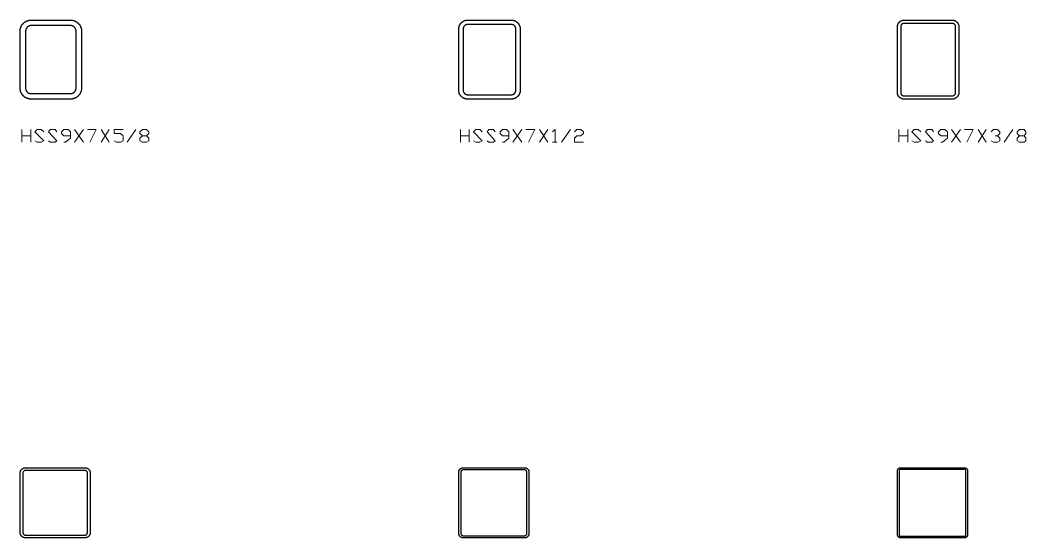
# Model space of a CAD drawing. Header units: inches. Extents: x 0 to 975, y -1305 to 34.
# Drawn here: x 0 to 114.6, y -800 to -741 of the extents above; entities that cross this region are included whole.
import ezdxf

# ---------------------------------------------------------------- set-up
doc = ezdxf.new("R2010")
doc.units = ezdxf.units.IN
doc.header["$MEASUREMENT"] = 0
doc.layers.add('AISC_STEEL', color=7, linetype='Continuous')

msp = doc.modelspace()

# ---------------------------------------------------------------- linework, layer by layer
at = {"color": 3, "lineweight": 0}
for p, q in [((0.2, -754.92), (0.2, -753.45)), ((0.2, -754.18), (1.22, -754.18)), ((1.22, -753.45), (1.22, -754.92)), ((6.19, -753.45), (7.21, -754.92)), ((6.19, -754.92), (7.21, -753.45)), ((9.24, -753.45), (10.16, -754.92)), ((9.24, -754.92), (10.16, -753.45)), ((12.19, -754.92), (13.2, -753.45)), ((50.18, -754.92), (50.18, -753.45)), ((50.18, -754.18), (51.2, -754.18)), ((51.2, -753.45), (51.2, -754.92)), ((56.18, -753.45), (57.19, -754.92)), ((56.18, -754.92), (57.19, -753.45)), ((59.22, -753.45), (60.14, -754.92)), ((59.22, -754.92), (60.14, -753.45)), ((61.71, -754.92), (62.72, -753.45)), ((100.16, -754.92), (100.16, -753.45)), ((100.16, -754.18), (101.18, -754.18)), ((101.18, -753.45), (101.18, -754.92)), ((106.16, -753.45), (107.17, -754.92)), ((106.16, -754.92), (107.17, -753.45)), ((109.2, -753.45), (110.12, -754.92)), ((109.2, -754.92), (110.12, -753.45)), ((112.15, -754.92), (113.17, -753.45)), ((60.69, -754.92), (61.16, -754.92))]:
    msp.add_line(p, q, dxfattribs=at)
for points in [[(1.68, -754.74), (1.95, -754.92), (2.41, -754.92), (2.69, -754.74), (1.68, -753.72), (1.95, -753.45), (2.41, -753.45), (2.69, -753.72)], [(3.24, -754.74), (3.43, -754.92), (3.98, -754.92), (4.17, -754.74), (3.24, -753.72), (3.43, -753.45), (3.98, -753.45), (4.17, -753.72)], [(5, -754.92), (5.18, -754.92), (5.73, -754.46), (5.73, -753.72), (5.46, -753.45), (5, -753.45), (4.72, -753.72), (4.72, -753.91), (5, -754.18), (5.73, -754.18)], [(7.67, -753.45), (8.68, -753.45), (7.95, -754.92)], [(10.71, -754.74), (10.99, -754.92), (11.45, -754.92), (11.73, -754.74), (11.73, -754.18), (11.45, -753.91), (10.71, -753.91), (10.71, -753.45), (11.73, -753.45)], [(14.4, -754.18), (14.68, -754.46), (14.68, -754.74), (14.4, -754.92), (13.94, -754.92), (13.66, -754.74), (13.66, -754.46), (13.94, -754.18), (14.4, -754.18), (14.68, -753.91), (14.68, -753.72), (14.4, -753.45), (13.94, -753.45), (13.66, -753.72), (13.66, -753.91), (13.94, -754.18)], [(51.66, -754.74), (51.93, -754.92), (52.4, -754.92), (52.67, -754.74), (51.66, -753.72), (51.93, -753.45), (52.4, -753.45), (52.67, -753.72)], [(53.23, -754.74), (53.41, -754.92), (53.96, -754.92), (54.15, -754.74), (53.23, -753.72), (53.41, -753.45), (53.96, -753.45), (54.15, -753.72)], [(54.98, -754.92), (55.16, -754.92), (55.72, -754.46), (55.72, -753.72), (55.44, -753.45), (54.98, -753.45), (54.7, -753.72), (54.7, -753.91), (54.98, -754.18), (55.72, -754.18)], [(57.65, -753.45), (58.67, -753.45), (57.93, -754.92)], [(60.69, -753.72), (60.97, -753.45), (60.97, -754.92)], [(63.18, -753.72), (63.46, -753.45), (63.92, -753.45), (64.2, -753.72), (64.2, -753.91), (63.92, -754.18), (63.46, -754.18), (63.18, -754.46), (63.18, -754.92), (64.2, -754.92)], [(101.64, -754.74), (101.92, -754.92), (102.38, -754.92), (102.65, -754.74), (101.64, -753.72), (101.92, -753.45), (102.38, -753.45), (102.65, -753.72)], [(103.21, -754.74), (103.39, -754.92), (103.94, -754.92), (104.13, -754.74), (103.21, -753.72), (103.39, -753.45), (103.94, -753.45), (104.13, -753.72)], [(104.96, -754.92), (105.14, -754.92), (105.7, -754.46), (105.7, -753.72), (105.42, -753.45), (104.96, -753.45), (104.68, -753.72), (104.68, -753.91), (104.96, -754.18), (105.7, -754.18)], [(107.63, -753.45), (108.65, -753.45), (107.91, -754.92)], [(110.68, -753.72), (110.95, -753.45), (111.41, -753.45), (111.69, -753.72), (111.69, -753.91), (111.41, -754.18), (111.14, -754.18)], [(111.41, -754.18), (111.69, -754.46), (111.69, -754.74), (111.41, -754.92), (110.95, -754.92), (110.68, -754.74)], [(114.46, -754.18), (114.64, -754.46), (114.64, -754.74), (114.46, -754.92), (113.9, -754.92), (113.63, -754.74), (113.63, -754.46), (113.9, -754.18), (114.46, -754.18), (114.64, -753.91), (114.64, -753.72), (114.46, -753.45), (113.9, -753.45), (113.63, -753.72), (113.63, -753.91), (113.9, -754.18)]]:
    msp.add_lwpolyline(points, dxfattribs=at)
at = {"layer": 'AISC_STEEL'}
for points in [[(5.75, -741), (5.78, -741), (5.81, -741), (5.84, -741), (5.87, -741.01), (5.9, -741.01), (5.93, -741.01), (5.96, -741.02), (5.99, -741.02), (6.02, -741.03), (6.04, -741.04), (6.07, -741.04), (6.1, -741.05), (6.13, -741.06), (6.16, -741.07), (6.19, -741.08), (6.21, -741.09), (6.24, -741.1), (6.27, -741.11), (6.3, -741.13), (6.32, -741.14), (6.35, -741.15), (6.38, -741.17), (6.4, -741.18), (6.43, -741.2), (6.45, -741.21), (6.48, -741.23), (6.5, -741.25), (6.52, -741.27), (6.55, -741.29), (6.57, -741.31), (6.59, -741.33), (6.61, -741.35), (6.63, -741.37), (6.65, -741.39), (6.67, -741.41), (6.69, -741.43), (6.71, -741.45), (6.73, -741.48), (6.75, -741.5), (6.77, -741.52), (6.79, -741.55), (6.8, -741.57), (6.82, -741.6), (6.83, -741.62), (6.85, -741.65), (6.86, -741.68), (6.87, -741.7), (6.89, -741.73), (6.9, -741.76), (6.91, -741.79), (6.92, -741.81), (6.93, -741.84), (6.94, -741.87), (6.95, -741.9), (6.96, -741.93), (6.96, -741.96), (6.97, -741.98), (6.98, -742.01), (6.98, -742.04), (6.99, -742.07), (6.99, -742.1), (6.99, -742.13), (7, -742.16), (7, -742.19), (7, -742.22), (7, -742.25), (7, -748.75), (7, -748.78), (7, -748.81), (7, -748.84), (6.99, -748.87), (6.99, -748.9), (6.99, -748.93), (6.98, -748.96), (6.98, -748.99), (6.97, -749.02), (6.96, -749.04), (6.96, -749.07), (6.95, -749.1), (6.94, -749.13), (6.93, -749.16), (6.92, -749.19), (6.91, -749.21), (6.9, -749.24), (6.89, -749.27), (6.87, -749.3), (6.86, -749.32), (6.85, -749.35), (6.83, -749.38), (6.82, -749.4), (6.8, -749.43), (6.79, -749.45), (6.77, -749.48), (6.75, -749.5), (6.73, -749.52), (6.71, -749.55), (6.69, -749.57), (6.67, -749.59), (6.65, -749.61), (6.63, -749.63), (6.61, -749.65), (6.59, -749.67), (6.57, -749.69), (6.55, -749.71), (6.52, -749.73), (6.5, -749.75), (6.48, -749.77), (6.45, -749.79), (6.43, -749.8), (6.4, -749.82), (6.38, -749.83), (6.35, -749.85), (6.32, -749.86), (6.3, -749.87), (6.27, -749.89), (6.24, -749.9), (6.21, -749.91), (6.19, -749.92), (6.16, -749.93), (6.13, -749.94), (6.1, -749.95), (6.07, -749.96), (6.04, -749.96), (6.02, -749.97), (5.99, -749.98), (5.96, -749.98), (5.93, -749.99), (5.9, -749.99), (5.87, -749.99), (5.84, -750), (5.81, -750), (5.78, -750), (5.75, -750), (1.25, -750), (1.22, -750), (1.19, -750), (1.16, -750), (1.13, -749.99), (1.1, -749.99), (1.07, -749.99), (1.04, -749.98), (1.01, -749.98), (0.98, -749.97), (0.96, -749.96), (0.93, -749.96), (0.9, -749.95), (0.87, -749.94), (0.84, -749.93), (0.81, -749.92), (0.79, -749.91), (0.76, -749.9), (0.73, -749.89), (0.7, -749.87), (0.68, -749.86), (0.65, -749.85), (0.62, -749.83), (0.6, -749.82), (0.57, -749.8), (0.55, -749.79), (0.52, -749.77), (0.5, -749.75), (0.48, -749.73), (0.45, -749.71), (0.43, -749.69), (0.41, -749.67), (0.39, -749.65), (0.37, -749.63), (0.35, -749.61), (0.33, -749.59), (0.31, -749.57), (0.29, -749.55), (0.27, -749.52), (0.25, -749.5), (0.23, -749.48), (0.21, -749.45), (0.2, -749.43), (0.18, -749.4), (0.17, -749.38), (0.15, -749.35), (0.14, -749.32), (0.13, -749.3), (0.11, -749.27), (0.1, -749.24), (0.09, -749.21), (0.08, -749.19), (0.07, -749.16), (0.06, -749.13), (0.05, -749.1), (0.04, -749.07), (0.04, -749.04), (0.03, -749.02), (0.02, -748.99), (0.02, -748.96), (0.01, -748.93), (0.01, -748.9), (0.01, -748.87), (0, -748.84), (0, -748.81), (0, -748.78), (0, -748.75), (0, -742.25), (0, -742.22), (0, -742.19), (0, -742.16), (0.01, -742.13), (0.01, -742.1), (0.01, -742.07), (0.02, -742.04), (0.02, -742.01), (0.03, -741.98), (0.04, -741.96), (0.04, -741.93), (0.05, -741.9), (0.06, -741.87), (0.07, -741.84), (0.08, -741.81), (0.09, -741.79), (0.1, -741.76), (0.11, -741.73), (0.13, -741.7), (0.14, -741.68), (0.15, -741.65), (0.17, -741.62), (0.18, -741.6), (0.2, -741.57), (0.21, -741.55), (0.23, -741.52), (0.25, -741.5), (0.27, -741.48), (0.29, -741.45), (0.31, -741.43), (0.33, -741.41), (0.35, -741.39), (0.37, -741.37), (0.39, -741.35), (0.41, -741.33), (0.43, -741.31), (0.45, -741.29), (0.48, -741.27), (0.5, -741.25), (0.52, -741.23), (0.55, -741.21), (0.57, -741.2), (0.6, -741.18), (0.62, -741.17), (0.65, -741.15), (0.68, -741.14), (0.7, -741.13), (0.73, -741.11), (0.76, -741.1), (0.79, -741.09), (0.81, -741.08), (0.84, -741.07), (0.87, -741.06), (0.9, -741.05), (0.93, -741.04), (0.96, -741.04), (0.98, -741.03), (1.01, -741.02), (1.04, -741.02), (1.07, -741.01), (1.1, -741.01), (1.13, -741.01), (1.16, -741), (1.19, -741), (1.22, -741), (1.25, -741)], [(1.25, -741.62), (1.22, -741.63), (1.19, -741.63), (1.16, -741.63), (1.13, -741.64), (1.1, -741.64), (1.07, -741.65), (1.05, -741.66), (1.02, -741.67), (0.99, -741.68), (0.96, -741.69), (0.94, -741.71), (0.91, -741.72), (0.89, -741.74), (0.86, -741.76), (0.84, -741.78), (0.82, -741.8), (0.8, -741.82), (0.78, -741.84), (0.76, -741.86), (0.74, -741.89), (0.72, -741.91), (0.71, -741.94), (0.69, -741.96), (0.68, -741.99), (0.67, -742.02), (0.66, -742.05), (0.65, -742.07), (0.64, -742.1), (0.64, -742.13), (0.63, -742.16), (0.63, -742.19), (0.63, -742.22), (0.62, -742.25), (0.62, -748.75), (0.63, -748.78), (0.63, -748.81), (0.63, -748.84), (0.64, -748.87), (0.64, -748.9), (0.65, -748.93), (0.66, -748.95), (0.67, -748.98), (0.68, -749.01), (0.69, -749.04), (0.71, -749.06), (0.72, -749.09), (0.74, -749.11), (0.76, -749.14), (0.78, -749.16), (0.8, -749.18), (0.82, -749.2), (0.84, -749.22), (0.86, -749.24), (0.89, -749.26), (0.91, -749.28), (0.94, -749.29), (0.96, -749.31), (0.99, -749.32), (1.02, -749.33), (1.05, -749.34), (1.07, -749.35), (1.1, -749.36), (1.13, -749.36), (1.16, -749.37), (1.19, -749.37), (1.22, -749.37), (1.25, -749.38), (5.75, -749.38), (5.78, -749.37), (5.81, -749.37), (5.84, -749.37), (5.87, -749.36), (5.9, -749.36), (5.93, -749.35), (5.95, -749.34), (5.98, -749.33), (6.01, -749.32), (6.04, -749.31), (6.06, -749.29), (6.09, -749.28), (6.11, -749.26), (6.14, -749.24), (6.16, -749.22), (6.18, -749.2), (6.2, -749.18), (6.22, -749.16), (6.24, -749.14), (6.26, -749.11), (6.28, -749.09), (6.29, -749.06), (6.31, -749.04), (6.32, -749.01), (6.33, -748.98), (6.34, -748.95), (6.35, -748.93), (6.36, -748.9), (6.36, -748.87), (6.37, -748.84), (6.37, -748.81), (6.37, -748.78), (6.38, -748.75), (6.38, -742.25), (6.37, -742.22), (6.37, -742.19), (6.37, -742.16), (6.36, -742.13), (6.36, -742.1), (6.35, -742.07), (6.34, -742.05), (6.33, -742.02), (6.32, -741.99), (6.31, -741.96), (6.29, -741.94), (6.28, -741.91), (6.26, -741.89), (6.24, -741.86), (6.22, -741.84), (6.2, -741.82), (6.18, -741.8), (6.16, -741.78), (6.14, -741.76), (6.11, -741.74), (6.09, -741.72), (6.06, -741.71), (6.04, -741.69), (6.01, -741.68), (5.98, -741.67), (5.95, -741.66), (5.93, -741.65), (5.9, -741.64), (5.87, -741.64), (5.84, -741.63), (5.81, -741.63), (5.78, -741.63), (5.75, -741.62)], [(56, -741), (56.03, -741), (56.06, -741), (56.09, -741), (56.12, -741.01), (56.15, -741.01), (56.18, -741.02), (56.21, -741.02), (56.23, -741.03), (56.26, -741.04), (56.29, -741.04), (56.32, -741.05), (56.35, -741.06), (56.38, -741.07), (56.4, -741.08), (56.43, -741.1), (56.46, -741.11), (56.48, -741.12), (56.51, -741.14), (56.53, -741.15), (56.56, -741.17), (56.58, -741.19), (56.61, -741.21), (56.63, -741.22), (56.65, -741.24), (56.67, -741.26), (56.7, -741.28), (56.72, -741.3), (56.74, -741.33), (56.76, -741.35), (56.78, -741.37), (56.79, -741.39), (56.81, -741.42), (56.83, -741.44), (56.85, -741.47), (56.86, -741.49), (56.88, -741.52), (56.89, -741.54), (56.9, -741.57), (56.92, -741.6), (56.93, -741.62), (56.94, -741.65), (56.95, -741.68), (56.96, -741.71), (56.96, -741.74), (56.97, -741.77), (56.98, -741.79), (56.98, -741.82), (56.99, -741.85), (56.99, -741.88), (57, -741.91), (57, -741.94), (57, -741.97), (57, -742), (57, -749), (57, -749.03), (57, -749.06), (57, -749.09), (56.99, -749.12), (56.99, -749.15), (56.98, -749.18), (56.98, -749.21), (56.97, -749.23), (56.96, -749.26), (56.96, -749.29), (56.95, -749.32), (56.94, -749.35), (56.93, -749.38), (56.92, -749.4), (56.9, -749.43), (56.89, -749.46), (56.88, -749.48), (56.86, -749.51), (56.85, -749.53), (56.83, -749.56), (56.81, -749.58), (56.79, -749.61), (56.78, -749.63), (56.76, -749.65), (56.74, -749.67), (56.72, -749.7), (56.7, -749.72), (56.67, -749.74), (56.65, -749.76), (56.63, -749.78), (56.61, -749.79), (56.58, -749.81), (56.56, -749.83), (56.53, -749.85), (56.51, -749.86), (56.48, -749.88), (56.46, -749.89), (56.43, -749.9), (56.4, -749.92), (56.38, -749.93), (56.35, -749.94), (56.32, -749.95), (56.29, -749.96), (56.26, -749.96), (56.23, -749.97), (56.21, -749.98), (56.18, -749.98), (56.15, -749.99), (56.12, -749.99), (56.09, -750), (56.06, -750), (56.03, -750), (56, -750), (51, -750), (50.97, -750), (50.94, -750), (50.91, -750), (50.88, -749.99), (50.85, -749.99), (50.82, -749.98), (50.79, -749.98), (50.77, -749.97), (50.74, -749.96), (50.71, -749.96), (50.68, -749.95), (50.65, -749.94), (50.62, -749.93), (50.6, -749.92), (50.57, -749.9), (50.54, -749.89), (50.52, -749.88), (50.49, -749.86), (50.47, -749.85), (50.44, -749.83), (50.42, -749.81), (50.39, -749.79), (50.37, -749.78), (50.35, -749.76), (50.33, -749.74), (50.3, -749.72), (50.28, -749.7), (50.26, -749.67), (50.24, -749.65), (50.22, -749.63), (50.21, -749.61), (50.19, -749.58), (50.17, -749.56), (50.15, -749.53), (50.14, -749.51), (50.12, -749.48), (50.11, -749.46), (50.1, -749.43), (50.08, -749.4), (50.07, -749.38), (50.06, -749.35), (50.05, -749.32), (50.04, -749.29), (50.04, -749.26), (50.03, -749.23), (50.02, -749.21), (50.02, -749.18), (50.01, -749.15), (50.01, -749.12), (50, -749.09), (50, -749.06), (50, -749.03), (50, -749), (50, -742), (50, -741.97), (50, -741.94), (50, -741.91), (50.01, -741.88), (50.01, -741.85), (50.02, -741.82), (50.02, -741.79), (50.03, -741.77), (50.04, -741.74), (50.04, -741.71), (50.05, -741.68), (50.06, -741.65), (50.07, -741.62), (50.08, -741.6), (50.1, -741.57), (50.11, -741.54), (50.12, -741.52), (50.14, -741.49), (50.15, -741.47), (50.17, -741.44), (50.19, -741.42), (50.21, -741.39), (50.22, -741.37), (50.24, -741.35), (50.26, -741.33), (50.28, -741.3), (50.3, -741.28), (50.33, -741.26), (50.35, -741.24), (50.37, -741.22), (50.39, -741.21), (50.42, -741.19), (50.44, -741.17), (50.47, -741.15), (50.49, -741.14), (50.52, -741.12), (50.54, -741.11), (50.57, -741.1), (50.6, -741.08), (50.62, -741.07), (50.65, -741.06), (50.68, -741.05), (50.71, -741.04), (50.74, -741.04), (50.77, -741.03), (50.79, -741.02), (50.82, -741.02), (50.85, -741.01), (50.88, -741.01), (50.91, -741), (50.94, -741), (50.97, -741), (51, -741)], [(51, -741.5), (50.97, -741.5), (50.94, -741.5), (50.91, -741.51), (50.88, -741.51), (50.86, -741.52), (50.83, -741.53), (50.8, -741.54), (50.78, -741.55), (50.75, -741.57), (50.73, -741.58), (50.7, -741.6), (50.68, -741.62), (50.66, -741.64), (50.64, -741.66), (50.62, -741.68), (50.6, -741.7), (50.58, -741.73), (50.57, -741.75), (50.55, -741.78), (50.54, -741.8), (50.53, -741.83), (50.52, -741.86), (50.51, -741.88), (50.51, -741.91), (50.5, -741.94), (50.5, -741.97), (50.5, -742), (50.5, -749), (50.5, -749.03), (50.5, -749.06), (50.51, -749.09), (50.51, -749.12), (50.52, -749.14), (50.53, -749.17), (50.54, -749.2), (50.55, -749.22), (50.57, -749.25), (50.58, -749.27), (50.6, -749.3), (50.62, -749.32), (50.64, -749.34), (50.66, -749.36), (50.68, -749.38), (50.7, -749.4), (50.73, -749.42), (50.75, -749.43), (50.78, -749.45), (50.8, -749.46), (50.83, -749.47), (50.86, -749.48), (50.88, -749.49), (50.91, -749.49), (50.94, -749.5), (50.97, -749.5), (51, -749.5), (56, -749.5), (56.03, -749.5), (56.06, -749.5), (56.09, -749.49), (56.12, -749.49), (56.14, -749.48), (56.17, -749.47), (56.2, -749.46), (56.22, -749.45), (56.25, -749.43), (56.27, -749.42), (56.3, -749.4), (56.32, -749.38), (56.34, -749.36), (56.36, -749.34), (56.38, -749.32), (56.4, -749.3), (56.42, -749.27), (56.43, -749.25), (56.45, -749.22), (56.46, -749.2), (56.47, -749.17), (56.48, -749.14), (56.49, -749.12), (56.49, -749.09), (56.5, -749.06), (56.5, -749.03), (56.5, -749), (56.5, -742), (56.5, -741.97), (56.5, -741.94), (56.49, -741.91), (56.49, -741.88), (56.48, -741.86), (56.47, -741.83), (56.46, -741.8), (56.45, -741.78), (56.43, -741.75), (56.42, -741.73), (56.4, -741.7), (56.38, -741.68), (56.36, -741.66), (56.34, -741.64), (56.32, -741.62), (56.3, -741.6), (56.27, -741.58), (56.25, -741.57), (56.22, -741.55), (56.2, -741.54), (56.17, -741.53), (56.14, -741.52), (56.12, -741.51), (56.09, -741.51), (56.06, -741.5), (56.03, -741.5), (56, -741.5)], [(106.25, -741), (106.28, -741), (106.31, -741), (106.34, -741.01), (106.37, -741.01), (106.4, -741.01), (106.43, -741.02), (106.45, -741.03), (106.48, -741.04), (106.51, -741.05), (106.54, -741.06), (106.56, -741.07), (106.59, -741.08), (106.62, -741.1), (106.64, -741.11), (106.67, -741.13), (106.69, -741.14), (106.71, -741.16), (106.74, -741.18), (106.76, -741.2), (106.78, -741.22), (106.8, -741.24), (106.82, -741.26), (106.84, -741.29), (106.86, -741.31), (106.87, -741.33), (106.89, -741.36), (106.9, -741.38), (106.92, -741.41), (106.93, -741.44), (106.94, -741.46), (106.95, -741.49), (106.96, -741.52), (106.97, -741.55), (106.98, -741.57), (106.99, -741.6), (106.99, -741.63), (106.99, -741.66), (107, -741.69), (107, -741.72), (107, -741.75), (107, -749.25), (107, -749.28), (107, -749.31), (106.99, -749.34), (106.99, -749.37), (106.99, -749.4), (106.98, -749.43), (106.97, -749.45), (106.96, -749.48), (106.95, -749.51), (106.94, -749.54), (106.93, -749.56), (106.92, -749.59), (106.9, -749.62), (106.89, -749.64), (106.87, -749.67), (106.86, -749.69), (106.84, -749.71), (106.82, -749.74), (106.8, -749.76), (106.78, -749.78), (106.76, -749.8), (106.74, -749.82), (106.71, -749.84), (106.69, -749.86), (106.67, -749.87), (106.64, -749.89), (106.62, -749.9), (106.59, -749.92), (106.56, -749.93), (106.54, -749.94), (106.51, -749.95), (106.48, -749.96), (106.45, -749.97), (106.43, -749.98), (106.4, -749.99), (106.37, -749.99), (106.34, -749.99), (106.31, -750), (106.28, -750), (106.25, -750), (100.75, -750), (100.72, -750), (100.69, -750), (100.66, -749.99), (100.63, -749.99), (100.6, -749.99), (100.57, -749.98), (100.55, -749.97), (100.52, -749.96), (100.49, -749.95), (100.46, -749.94), (100.44, -749.93), (100.41, -749.92), (100.38, -749.9), (100.36, -749.89), (100.33, -749.87), (100.31, -749.86), (100.29, -749.84), (100.26, -749.82), (100.24, -749.8), (100.22, -749.78), (100.2, -749.76), (100.18, -749.74), (100.16, -749.71), (100.14, -749.69), (100.13, -749.67), (100.11, -749.64), (100.1, -749.62), (100.08, -749.59), (100.07, -749.56), (100.06, -749.54), (100.05, -749.51), (100.04, -749.48), (100.03, -749.45), (100.02, -749.43), (100.01, -749.4), (100.01, -749.37), (100.01, -749.34), (100, -749.31), (100, -749.28), (100, -749.25), (100, -741.75), (100, -741.72), (100, -741.69), (100.01, -741.66), (100.01, -741.63), (100.01, -741.6), (100.02, -741.57), (100.03, -741.55), (100.04, -741.52), (100.05, -741.49), (100.06, -741.46), (100.07, -741.44), (100.08, -741.41), (100.1, -741.38), (100.11, -741.36), (100.13, -741.33), (100.14, -741.31), (100.16, -741.29), (100.18, -741.26), (100.2, -741.24), (100.22, -741.22), (100.24, -741.2), (100.26, -741.18), (100.29, -741.16), (100.31, -741.14), (100.33, -741.13), (100.36, -741.11), (100.38, -741.1), (100.41, -741.08), (100.44, -741.07), (100.46, -741.06), (100.49, -741.05), (100.52, -741.04), (100.55, -741.03), (100.57, -741.02), (100.6, -741.01), (100.63, -741.01), (100.66, -741.01), (100.69, -741), (100.72, -741), (100.75, -741)], [(100.75, -741.38), (100.72, -741.38), (100.69, -741.38), (100.66, -741.39), (100.63, -741.39), (100.61, -741.4), (100.58, -741.42), (100.55, -741.43), (100.53, -741.45), (100.51, -741.46), (100.48, -741.48), (100.46, -741.51), (100.45, -741.53), (100.43, -741.55), (100.42, -741.58), (100.4, -741.61), (100.39, -741.63), (100.39, -741.66), (100.38, -741.69), (100.38, -741.72), (100.38, -741.75), (100.38, -749.25), (100.38, -749.28), (100.38, -749.31), (100.39, -749.34), (100.39, -749.37), (100.4, -749.39), (100.42, -749.42), (100.43, -749.45), (100.45, -749.47), (100.46, -749.49), (100.48, -749.52), (100.51, -749.54), (100.53, -749.55), (100.55, -749.57), (100.58, -749.58), (100.61, -749.6), (100.63, -749.61), (100.66, -749.61), (100.69, -749.62), (100.72, -749.62), (100.75, -749.62), (106.25, -749.62), (106.28, -749.62), (106.31, -749.62), (106.34, -749.61), (106.37, -749.61), (106.39, -749.6), (106.42, -749.58), (106.45, -749.57), (106.47, -749.55), (106.49, -749.54), (106.52, -749.52), (106.54, -749.49), (106.55, -749.47), (106.57, -749.45), (106.58, -749.42), (106.6, -749.39), (106.61, -749.37), (106.61, -749.34), (106.62, -749.31), (106.62, -749.28), (106.62, -749.25), (106.62, -741.75), (106.62, -741.72), (106.62, -741.69), (106.61, -741.66), (106.61, -741.63), (106.6, -741.61), (106.58, -741.58), (106.57, -741.55), (106.55, -741.53), (106.54, -741.51), (106.52, -741.48), (106.49, -741.46), (106.47, -741.45), (106.45, -741.43), (106.42, -741.42), (106.39, -741.4), (106.37, -741.39), (106.34, -741.39), (106.31, -741.38), (106.28, -741.38), (106.25, -741.38)], [(7.38, -792), (7.4, -792), (7.43, -792), (7.46, -792.01), (7.49, -792.01), (7.52, -792.02), (7.55, -792.03), (7.58, -792.03), (7.61, -792.04), (7.63, -792.06), (7.66, -792.07), (7.69, -792.08), (7.71, -792.1), (7.74, -792.12), (7.76, -792.13), (7.78, -792.15), (7.81, -792.17), (7.83, -792.19), (7.85, -792.22), (7.87, -792.24), (7.88, -792.26), (7.9, -792.29), (7.92, -792.31), (7.93, -792.34), (7.94, -792.37), (7.96, -792.39), (7.97, -792.42), (7.97, -792.45), (7.98, -792.48), (7.99, -792.51), (7.99, -792.54), (8, -792.57), (8, -792.6), (8, -792.62), (8, -799.38), (8, -799.4), (8, -799.43), (7.99, -799.46), (7.99, -799.49), (7.98, -799.52), (7.97, -799.55), (7.97, -799.58), (7.96, -799.61), (7.94, -799.63), (7.93, -799.66), (7.92, -799.69), (7.9, -799.71), (7.88, -799.74), (7.87, -799.76), (7.85, -799.78), (7.83, -799.81), (7.81, -799.83), (7.78, -799.85), (7.76, -799.87), (7.74, -799.88), (7.71, -799.9), (7.69, -799.92), (7.66, -799.93), (7.63, -799.94), (7.61, -799.96), (7.58, -799.97), (7.55, -799.97), (7.52, -799.98), (7.49, -799.99), (7.46, -799.99), (7.43, -800), (7.4, -800), (7.38, -800), (0.62, -800), (0.6, -800), (0.57, -800), (0.54, -799.99), (0.51, -799.99), (0.48, -799.98), (0.45, -799.97), (0.42, -799.97), (0.39, -799.96), (0.37, -799.94), (0.34, -799.93), (0.31, -799.92), (0.29, -799.9), (0.26, -799.88), (0.24, -799.87), (0.22, -799.85), (0.19, -799.83), (0.17, -799.81), (0.15, -799.78), (0.13, -799.76), (0.12, -799.74), (0.1, -799.71), (0.08, -799.69), (0.07, -799.66), (0.06, -799.63), (0.04, -799.61), (0.03, -799.58), (0.03, -799.55), (0.02, -799.52), (0.01, -799.49), (0.01, -799.46), (0, -799.43), (0, -799.4), (0, -799.38), (0, -792.62), (0, -792.6), (0, -792.57), (0.01, -792.54), (0.01, -792.51), (0.02, -792.48), (0.03, -792.45), (0.03, -792.42), (0.04, -792.39), (0.06, -792.37), (0.07, -792.34), (0.08, -792.31), (0.1, -792.29), (0.12, -792.26), (0.13, -792.24), (0.15, -792.22), (0.17, -792.19), (0.19, -792.17), (0.22, -792.15), (0.24, -792.13), (0.26, -792.12), (0.29, -792.1), (0.31, -792.08), (0.34, -792.07), (0.37, -792.06), (0.39, -792.04), (0.42, -792.03), (0.45, -792.03), (0.48, -792.02), (0.51, -792.01), (0.54, -792.01), (0.57, -792), (0.6, -792), (0.62, -792)], [(57.5, -792), (57.53, -792), (57.56, -792), (57.59, -792.01), (57.62, -792.01), (57.64, -792.02), (57.67, -792.03), (57.7, -792.04), (57.72, -792.05), (57.75, -792.07), (57.77, -792.08), (57.8, -792.1), (57.82, -792.12), (57.84, -792.14), (57.86, -792.16), (57.88, -792.18), (57.9, -792.2), (57.92, -792.23), (57.93, -792.25), (57.95, -792.28), (57.96, -792.3), (57.97, -792.33), (57.98, -792.36), (57.99, -792.38), (57.99, -792.41), (58, -792.44), (58, -792.47), (58, -792.5), (58, -799.5), (58, -799.53), (58, -799.56), (57.99, -799.59), (57.99, -799.62), (57.98, -799.64), (57.97, -799.67), (57.96, -799.7), (57.95, -799.72), (57.93, -799.75), (57.92, -799.77), (57.9, -799.8), (57.88, -799.82), (57.86, -799.84), (57.84, -799.86), (57.82, -799.88), (57.8, -799.9), (57.77, -799.92), (57.75, -799.93), (57.72, -799.95), (57.7, -799.96), (57.67, -799.97), (57.64, -799.98), (57.62, -799.99), (57.59, -799.99), (57.56, -800), (57.53, -800), (57.5, -800), (50.5, -800), (50.47, -800), (50.44, -800), (50.41, -799.99), (50.38, -799.99), (50.36, -799.98), (50.33, -799.97), (50.3, -799.96), (50.28, -799.95), (50.25, -799.93), (50.23, -799.92), (50.2, -799.9), (50.18, -799.88), (50.16, -799.86), (50.14, -799.84), (50.12, -799.82), (50.1, -799.8), (50.08, -799.77), (50.07, -799.75), (50.05, -799.72), (50.04, -799.7), (50.03, -799.67), (50.02, -799.64), (50.01, -799.62), (50.01, -799.59), (50, -799.56), (50, -799.53), (50, -799.5), (50, -792.5), (50, -792.47), (50, -792.44), (50.01, -792.41), (50.01, -792.38), (50.02, -792.36), (50.03, -792.33), (50.04, -792.3), (50.05, -792.28), (50.07, -792.25), (50.08, -792.23), (50.1, -792.2), (50.12, -792.18), (50.14, -792.16), (50.16, -792.14), (50.18, -792.12), (50.2, -792.1), (50.23, -792.08), (50.25, -792.07), (50.28, -792.05), (50.3, -792.04), (50.33, -792.03), (50.36, -792.02), (50.38, -792.01), (50.41, -792.01), (50.44, -792), (50.47, -792), (50.5, -792)], [(107.62, -792), (107.65, -792), (107.68, -792), (107.71, -792.01), (107.74, -792.02), (107.77, -792.03), (107.8, -792.04), (107.82, -792.06), (107.85, -792.07), (107.87, -792.09), (107.89, -792.11), (107.91, -792.13), (107.93, -792.15), (107.94, -792.18), (107.96, -792.2), (107.97, -792.23), (107.98, -792.26), (107.99, -792.29), (108, -792.32), (108, -792.35), (108, -792.38), (108, -799.62), (108, -799.65), (108, -799.68), (107.99, -799.71), (107.98, -799.74), (107.97, -799.77), (107.96, -799.8), (107.94, -799.82), (107.93, -799.85), (107.91, -799.87), (107.89, -799.89), (107.87, -799.91), (107.85, -799.93), (107.82, -799.94), (107.8, -799.96), (107.77, -799.97), (107.74, -799.98), (107.71, -799.99), (107.68, -800), (107.65, -800), (107.62, -800), (100.38, -800), (100.35, -800), (100.32, -800), (100.29, -799.99), (100.26, -799.98), (100.23, -799.97), (100.2, -799.96), (100.18, -799.94), (100.15, -799.93), (100.13, -799.91), (100.11, -799.89), (100.09, -799.87), (100.07, -799.85), (100.06, -799.82), (100.04, -799.8), (100.03, -799.77), (100.02, -799.74), (100.01, -799.71), (100, -799.68), (100, -799.65), (100, -799.62), (100, -792.38), (100, -792.35), (100, -792.32), (100.01, -792.29), (100.02, -792.26), (100.03, -792.23), (100.04, -792.2), (100.06, -792.18), (100.07, -792.15), (100.09, -792.13), (100.11, -792.11), (100.13, -792.09), (100.15, -792.07), (100.18, -792.06), (100.2, -792.04), (100.23, -792.03), (100.26, -792.02), (100.29, -792.01), (100.32, -792), (100.35, -792), (100.38, -792)], [(0.62, -792.31), (0.6, -792.31), (0.57, -792.32), (0.54, -792.32), (0.51, -792.33), (0.49, -792.35), (0.46, -792.36), (0.44, -792.38), (0.41, -792.39), (0.39, -792.41), (0.38, -792.44), (0.36, -792.46), (0.35, -792.49), (0.33, -792.51), (0.32, -792.54), (0.32, -792.57), (0.31, -792.6), (0.31, -792.62), (0.31, -799.38), (0.31, -799.4), (0.32, -799.43), (0.32, -799.46), (0.33, -799.49), (0.35, -799.51), (0.36, -799.54), (0.38, -799.56), (0.39, -799.59), (0.41, -799.61), (0.44, -799.62), (0.46, -799.64), (0.49, -799.65), (0.51, -799.67), (0.54, -799.68), (0.57, -799.68), (0.6, -799.69), (0.62, -799.69), (7.38, -799.69), (7.4, -799.69), (7.43, -799.68), (7.46, -799.68), (7.49, -799.67), (7.51, -799.65), (7.54, -799.64), (7.56, -799.62), (7.59, -799.61), (7.61, -799.59), (7.62, -799.56), (7.64, -799.54), (7.65, -799.51), (7.67, -799.49), (7.68, -799.46), (7.68, -799.43), (7.69, -799.4), (7.69, -799.38), (7.69, -792.62), (7.69, -792.6), (7.68, -792.57), (7.68, -792.54), (7.67, -792.51), (7.65, -792.49), (7.64, -792.46), (7.62, -792.44), (7.61, -792.41), (7.59, -792.39), (7.56, -792.38), (7.54, -792.36), (7.51, -792.35), (7.49, -792.33), (7.46, -792.32), (7.43, -792.32), (7.4, -792.31), (7.38, -792.31)], [(50.5, -792.25), (50.47, -792.25), (50.44, -792.26), (50.42, -792.26), (50.39, -792.27), (50.37, -792.29), (50.34, -792.3), (50.32, -792.32), (50.3, -792.34), (50.29, -792.37), (50.27, -792.39), (50.26, -792.42), (50.26, -792.44), (50.25, -792.47), (50.25, -792.5), (50.25, -799.5), (50.25, -799.53), (50.26, -799.56), (50.26, -799.58), (50.27, -799.61), (50.29, -799.63), (50.3, -799.66), (50.32, -799.68), (50.34, -799.7), (50.37, -799.71), (50.39, -799.73), (50.42, -799.74), (50.44, -799.74), (50.47, -799.75), (50.5, -799.75), (57.5, -799.75), (57.53, -799.75), (57.56, -799.74), (57.58, -799.74), (57.61, -799.73), (57.63, -799.71), (57.66, -799.7), (57.68, -799.68), (57.7, -799.66), (57.71, -799.63), (57.73, -799.61), (57.74, -799.58), (57.74, -799.56), (57.75, -799.53), (57.75, -799.5), (57.75, -792.5), (57.75, -792.47), (57.74, -792.44), (57.74, -792.42), (57.73, -792.39), (57.71, -792.37), (57.7, -792.34), (57.68, -792.32), (57.66, -792.3), (57.63, -792.29), (57.61, -792.27), (57.58, -792.26), (57.56, -792.26), (57.53, -792.25), (57.5, -792.25)], [(100.38, -792.19), (100.35, -792.19), (100.33, -792.19), (100.3, -792.2), (100.28, -792.21), (100.26, -792.23), (100.24, -792.24), (100.23, -792.26), (100.21, -792.28), (100.2, -792.3), (100.19, -792.33), (100.19, -792.35), (100.19, -792.38), (100.19, -799.62), (100.19, -799.65), (100.19, -799.67), (100.2, -799.7), (100.21, -799.72), (100.23, -799.74), (100.24, -799.76), (100.26, -799.77), (100.28, -799.79), (100.3, -799.8), (100.33, -799.81), (100.35, -799.81), (100.38, -799.81), (107.62, -799.81), (107.65, -799.81), (107.67, -799.81), (107.7, -799.8), (107.72, -799.79), (107.74, -799.77), (107.76, -799.76), (107.77, -799.74), (107.79, -799.72), (107.8, -799.7), (107.81, -799.67), (107.81, -799.65), (107.81, -799.62), (107.81, -792.38), (107.81, -792.35), (107.81, -792.33), (107.8, -792.3), (107.79, -792.28), (107.77, -792.26), (107.76, -792.24), (107.74, -792.23), (107.72, -792.21), (107.7, -792.2), (107.67, -792.19), (107.65, -792.19), (107.62, -792.19)]]:
    msp.add_lwpolyline(points, close=True, dxfattribs=at)

doc.saveas('drawing.dxf')
